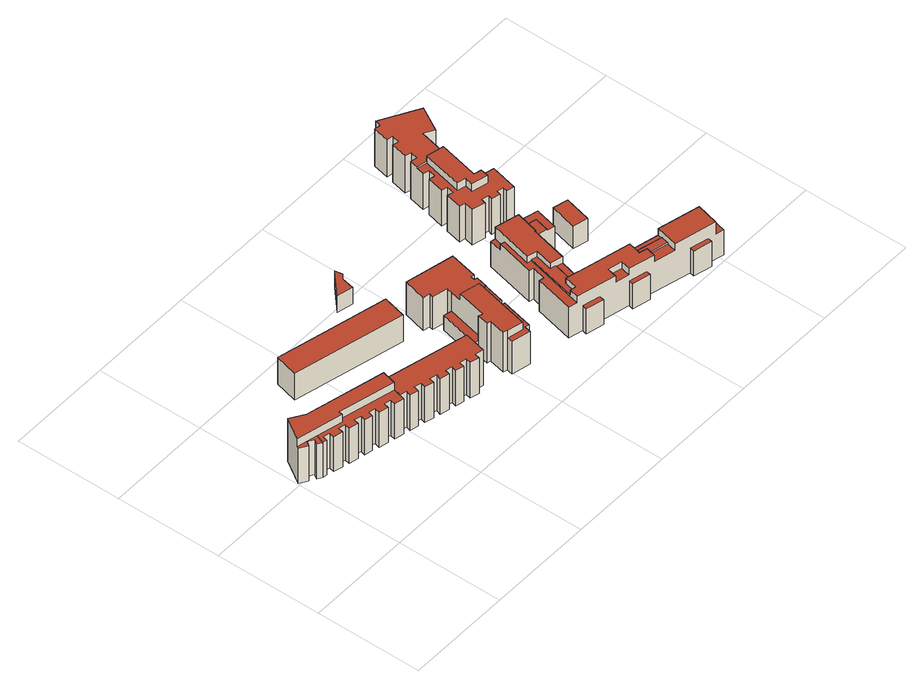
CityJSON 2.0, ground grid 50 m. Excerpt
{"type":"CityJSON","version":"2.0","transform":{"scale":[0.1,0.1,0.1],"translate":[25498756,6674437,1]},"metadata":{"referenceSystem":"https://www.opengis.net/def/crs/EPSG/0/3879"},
"CityObjects":{
"building1":{"type":"Building","attributes":{"BuildingHeightNN":"25.0","CODE":"2018-110","GroundLevel":"1.8","HighestRoof":"25.0","I_KEROSAL":"0.0","I_KERRLKM":"0.0","KG_KRAKENN":"0","LowestRoof":"20.8","RATU":"61454","Rakennuksen_tila":"voimassa","RoofNames":"flat","TILA":"2","TILA_KOODI":"0","TYYPPI":"1","VTJ_PRT":"1017733421","roofType":"1000","measuredHeight":23.1},"address":[{"country":"Finland","locality":"Helsinki"}],"geometry":[{"type":"Solid","lod":"2","boundaries":[[[[0,1,2,3,4]],[[5,1,0,6]],[[7,8,9,10]],[[11,12,13,14]],[[15,11,14,16]],[[17,15,16,18]],[[19,17,18,20]],[[21,19,20,22]],[[23,24,25,26,27,28,29,30,31,32,33,34,35,36,37,38,39,40,41,42,43,6,0,44,45]],[[46,47,48,49,50,51,52,53,54,55,56,57,58,59,60,61,62,63,64,65,66,4,3,67,68,69,70]],[[2,1,5,8,7,71,72]],[[15,17,19,21,73,74,12,11]],[[53,52,75,76]],[[54,53,76,77]],[[55,54,77,78]],[[56,55,78,79]],[[57,56,79,80]],[[58,57,80,81]],[[59,58,81,82]],[[60,59,82,83]],[[61,60,83,84]],[[62,61,84,85]],[[63,62,85,86]],[[64,63,86,87]],[[65,64,87,88]],[[66,65,88,89]],[[69,68,73,21]],[[2,72,67,3]],[[37,36,90,91]],[[38,37,91,92]],[[39,38,92,93]],[[40,39,93,94]],[[41,40,94,95]],[[42,41,95,96]],[[43,42,96,97]],[[44,0,4,66]],[[70,69,21,22,98]],[[46,70,98,99]],[[47,46,99,100]],[[48,47,100,101]],[[49,48,101,102]],[[50,49,102,103]],[[51,50,103,104]],[[52,51,104,75]],[[9,97,96,95,94,93,92,91,90,105,106,107,108,109,110,111,112,113,114,115,116,117,118,89,88,87,86,85,84,83,82,81,80,79,78,77,76,75,104,103,102,101,100,99,98,22,20,18,16,14,13,10]],[[45,44,66,89,118]],[[23,45,118,117]],[[24,23,117,116]],[[25,24,116,115]],[[26,25,115,114]],[[27,26,114,113]],[[28,27,113,112]],[[29,28,112,111]],[[30,29,111,110]],[[31,30,110,109]],[[32,31,109,108]],[[33,32,108,107]],[[34,33,107,106]],[[35,34,106,105]],[[36,35,105,90]],[[13,12,74,71,7,10]],[[9,8,5,6,43,97]],[[71,74,73,68,67,72]]]],"semantics":{"surfaces":[{"type":"WallSurface"},{"type":"RoofSurface","Area":"477.8","RoofOrientation":"-1.0","RoofPitch":"90.0","ZMax":"19.3","ZMaxASL":"21.2","ZMin":"19.3","ZMinASL":"21.2"},{"type":"RoofSurface","Area":"182.9","RoofOrientation":"-1.0","RoofPitch":"90.0","ZMax":"19.1","ZMaxASL":"20.9","ZMin":"19.1","ZMinASL":"20.9"},{"type":"RoofSurface","Area":"366.2","RoofOrientation":"-1.0","RoofPitch":"90.0","ZMax":"23.1","ZMaxASL":"25.0","ZMin":"23.1","ZMinASL":"25.0"},{"type":"RoofSurface","Area":"19.4","RoofOrientation":"-1.0","RoofPitch":"90.0","ZMax":"19.0","ZMaxASL":"20.8","ZMin":"19.0","ZMinASL":"20.8"},{"type":"GroundSurface"}],"values":[[0,0,0,0,0,0,0,0,1,2,3,4,0,0,0,0,0,0,0,0,0,0,0,0,0,0,0,0,0,0,0,0,0,0,0,0,0,0,0,0,0,0,0,0,5,0,0,0,0,0,0,0,0,0,0,0,0,0,0,0,0,0,0]]}}]},
"building2":{"type":"Building","attributes":{"BuildingHeightNN":"17.0","CODE":"2018-110","GroundLevel":"2.6","HighestRoof":"17.2","I_KEROSAL":"0.0","I_KERRLKM":"0.0","KG_KRAKENN":"0","LowestRoof":"17.2","RATU":"62547","Rakennuksen_tila":"voimassa","RoofNames":"flat","TILA":"2","TILA_KOODI":"0","TYYPPI":"1","VTJ_PRT":"1032851589","roofType":"1000","measuredHeight":14.6},"address":[{"country":"Finland","locality":"Helsinki"}],"geometry":[{"type":"Solid","lod":"2","boundaries":[[[[119,120,121,122]],[[123,119,122,124]],[[125,123,124,126]],[[120,125,126,121]],[[126,124,122,121]],[[123,125,120,119]]]],"semantics":{"surfaces":[{"type":"WallSurface"},{"type":"GroundSurface"},{"type":"RoofSurface","Area":"585.0","RoofOrientation":"-1.0","RoofPitch":"90.0","ZMax":"14.6","ZMaxASL":"17.2","ZMin":"14.6","ZMinASL":"17.2"}],"values":[[0,0,0,0,1,2]]}}]},
"building3":{"type":"Building","attributes":{"BREC_BuildingHeightNN":"16.51","BREC_RoofNames":"flat","CODE":"210","GroundLevel":"7.51","HighestRoof":"16.51","LowestRoof":"16.51","REPAIRED":"no","roofType":"1000","measuredHeight":9},"address":[{"country":"Finland","locality":"Helsinki"},{"country":"Finland","locality":"Helsinki"}],"geometry":[{"type":"Solid","lod":"2","boundaries":[[[[127,128,129,130]],[[130,129,131,132]],[[133,134,128,127]],[[135,136,134,133]],[[128,134,136,131,129]],[[132,131,136,135]],[[135,133,127,130,132]]]],"semantics":{"surfaces":[{"type":"WallSurface"},{"type":"GroundSurface"},{"type":"RoofSurface","Area":"45.49","RoofOrientation":"-1.0","RoofPitch":"90.0","ZMax":"9.0","ZMaxASL":"16.51","ZMin":"9.0","ZMinASL":"16.51"}],"values":[[0,0,0,0,1,0,2]]}}]},
"building4":{"type":"Building","attributes":{"BuildingHeightNN":"24.0","CODE":"2018-111","C_KAYTTARK":"039","GroundLevel":"2.7","HighestRoof":"24.3","I_KEROSAL":"2818.0","I_KERRLKM":"5.0","KG_KRAKENN":"5083778","LowestRoof":"10.7","RATU":"61453","Rakennuksen_tila":"voimassa","RoofNames":"flat","TILA":"2","TILA_KOODI":"0","TYYPPI":"1","VTJ_PRT":"1017733410","function":"039","roofType":"1000","measuredHeight":21.6,"storeysAboveGround":5},"address":[{"country":"Finland","locality":"Helsinki"}],"geometry":[{"type":"Solid","lod":"2","boundaries":[[[[137,138,139,140,141,142]],[[143,144,145,146,147,148]],[[149,150,148,147,151]],[[152,153,154,155,156]],[[157,158,159,160,161,162]],[[163,164,165,166,167,168,157,162,169,170,152,156,171,149,151,172,173,174,175,176,177,178,179,180,137,142]],[[181,158,157,168]],[[182,181,168,167]],[[183,182,167,166]],[[184,183,166,165]],[[185,184,165,164]],[[186,185,164,163]],[[141,186,163,142]],[[187,153,152,170]],[[188,189,178,177]],[[190,188,177,176]],[[191,190,176,175]],[[182,183,184,185,186,141,140,192,193,159,158,181]],[[194,161,160,195,196,145,144,154,153,187]],[[150,197,155,143,148]],[[198,199,147,146,200,139,138,201,202,189,188,190,191,203]],[[194,187,170,169]],[[161,194,169,162]],[[195,160,159,193]],[[200,196,195,193,192]],[[145,196,200,146]],[[154,144,143,155]],[[155,197,171,156]],[[197,150,149,171]],[[203,191,175,174]],[[198,203,174,173]],[[199,198,173,172]],[[147,199,172,151]],[[139,200,192,140]],[[201,138,137,180]],[[202,201,180,179]],[[189,202,179,178]]]],"semantics":{"surfaces":[{"type":"WallSurface"},{"type":"GroundSurface"},{"type":"RoofSurface","Area":"118.0","RoofOrientation":"-1.0","RoofPitch":"90.0","ZMax":"17.7","ZMaxASL":"20.4","ZMin":"17.7","ZMinASL":"20.4"},{"type":"RoofSurface","Area":"266.5","RoofOrientation":"-1.0","RoofPitch":"90.0","ZMax":"21.6","ZMaxASL":"24.3","ZMin":"21.6","ZMinASL":"24.3"},{"type":"RoofSurface","Area":"75.7","RoofOrientation":"-1.0","RoofPitch":"90.0","ZMax":"7.9","ZMaxASL":"10.7","ZMin":"7.9","ZMinASL":"10.7"},{"type":"RoofSurface","Area":"396.2","RoofOrientation":"-1.0","RoofPitch":"90.0","ZMax":"17.9","ZMaxASL":"20.6","ZMin":"17.9","ZMinASL":"20.6"}],"values":[[0,0,0,0,0,1,0,0,0,0,0,0,0,0,0,0,0,2,3,4,5,0,0,0,0,0,0,0,0,0,0,0,0,0,0,0,0]]}}]},
"building5":{"type":"Building","attributes":{"BREC_BuildingHeightNN":"23.55","BREC_RoofNames":"flat","CODE":"111","C_KAYTTARK":"039","GroundLevel":"3.37","HighestRoof":"23.55","KG_KRAKENN":"5081946","Katuosoite":"Junonkatu 8","Kayttotarkoitus":"Asuinrakennus","Kerroksia":"6.0","Kerrosala":"6105.0","Kokonaisala":"7867","LowestRoof":"23.55","REPAIRED":"no","Rakennuksen_tila":"voimassa","Rakennusaine":"Betoni tai kevytbetoni","Rakennustunnus__RATU_":"61127","Rakennustunnus__VTJ-PRT_":"1021450321","TILA_KOODI":"2","Tilavuus":"25806","Valmistunut":"2014-12-19","roofType":"1000","measuredHeight":20.18},"address":[{"country":"Finland","locality":"Helsinki"},{"country":"Finland","locality":"Helsinki"}],"geometry":[{"type":"Solid","lod":"2","boundaries":[[[[204,205,206,207]],[[208,209,210,211]],[[212,213,214,215]],[[216,217,218,219]],[[220,221,222,223]],[[208,205,204,209]],[[224,225,226,227]],[[228,229,230,231]],[[232,233,234,235,236,237]],[[238,239,240,241]],[[234,242,243,235]],[[244,245,239,246]],[[247,248,249,250]],[[251,252,226,225]],[[253,254,255,218,217,256]],[[257,258,259,260]],[[261,262,263,264]],[[244,246,228,231,265,266]],[[220,223,267,268]],[[269,270,271,272]],[[248,273,274,249]],[[275,276,277,278,279,280]],[[281,266,265,282,283,251,225,224,284,285]],[[222,221,286,287]],[[288,247,250,289]],[[213,212,290,291]],[[292,216,219,293,294,295]],[[296,297,298,299]],[[300,301,302,303]],[[242,280,279,243]],[[215,214,304,305]],[[306,261,264,307]],[[305,290,212,215]],[[223,222,287,267]],[[209,204,207,210]],[[239,245,308,309,240]],[[300,303,310,311,312,313]],[[314,315,306,307,316,317]],[[310,278,277,311]],[[298,254,253,299]],[[283,282,230,229,238,241,318,319]],[[255,293,219,218]],[[295,294,237,236,302,301]],[[320,321,313,312,276,275,281,285]],[[251,283,319,252]],[[248,247,288,308,245,244,266,281,275,280,242,234,233,273]],[[300,313,321,314,317,292,295,301]],[[256,217,216,292,317,316,269,272]],[[258,297,296,259]],[[271,270,263,262,315,314,321,320]],[[224,227,322,284]],[[238,229,228,246,239]],[[279,278,310,303,302,236,235,243]],[[261,306,315,262]],[[214,213,291,286,221,220,268,206,205,208,211,322,227,226,252,319,318,309,308,288,289,274,273,233,232,257,260,304]],[[241,240,309,318]],[[294,293,255,254,298,297,258,257,232,237]],[[312,311,277,276]],[[250,249,274,289]],[[263,270,269,316,307,264]],[[282,265,231,230]],[[304,260,259,296,299,253,256,272,271,320,285,284,322,211,210,207,206,268,267,287,286,291,290,305]]]],"semantics":{"surfaces":[{"type":"WallSurface"},{"type":"RoofSurface","Area":"18.66","RoofOrientation":"-1.0","RoofPitch":"90.0","ZMax":"13.63","ZMaxASL":"17.0","ZMin":"13.63","ZMinASL":"17.0"},{"type":"RoofSurface","Area":"214.74","RoofOrientation":"-1.0","RoofPitch":"90.0","ZMax":"20.19","ZMaxASL":"23.56","ZMin":"20.19","ZMinASL":"23.56"},{"type":"RoofSurface","Area":"52.0","RoofOrientation":"-1.0","RoofPitch":"90.0","ZMax":"17.2","ZMaxASL":"20.57","ZMin":"17.2","ZMinASL":"20.57"},{"type":"RoofSurface","Area":"47.8","RoofOrientation":"-1.0","RoofPitch":"90.0","ZMax":"16.64","ZMaxASL":"20.02","ZMin":"16.64","ZMinASL":"20.02"},{"type":"GroundSurface"}],"values":[[0,0,1,1,1,1,1,0,0,0,0,0,0,0,0,0,0,0,0,0,0,0,0,0,0,0,0,0,0,0,0,0,0,0,0,0,0,0,0,0,0,0,0,0,2,2,2,0,0,0,0,3,3,3,0,4,4,4,4,4,4,5]]}}]},
"building6":{"type":"Building","attributes":{"BuildingHeightNN":"16.0","CODE":"2018-111","C_KAYTTARK":"011","GroundLevel":"3.7","HighestRoof":"15.9","I_KEROSAL":"191.0","I_KERRLKM":"3.0","KG_KRAKENN":"5095131","LowestRoof":"15.9","RATU":"63322","Rakennuksen_tila":"rakenteilla","RoofNames":"flat","TILA":"2","TILA_KOODI":"0","TYYPPI":"1","VTJ_PRT":"103520366M","function":"011","roofType":"1000","measuredHeight":12.2,"storeysAboveGround":3},"address":[{"country":"Finland","locality":"Helsinki"}],"geometry":[{"type":"Solid","lod":"2","boundaries":[[[[323,324,325,326]],[[327,323,326,328]],[[329,327,328,330]],[[324,329,330,325]],[[330,328,326,325]],[[327,329,324,323]]]],"semantics":{"surfaces":[{"type":"WallSurface"},{"type":"GroundSurface"},{"type":"RoofSurface","Area":"90.7","RoofOrientation":"-1.0","RoofPitch":"90.0","ZMax":"12.2","ZMaxASL":"15.9","ZMin":"12.2","ZMinASL":"15.9"}],"values":[[0,0,0,0,1,2]]}}]},
"building7":{"type":"Building","attributes":{"BREC_BuildingHeightNN":"22.45","BREC_RoofNames":"flat","CODE":"110","GroundLevel":"2.61","HighestRoof":"22.45","KG_KRAKENN":"0","Kayttotarkoitus":"Ei käyttömerkintää kartalla","Kerroksia":"0.0","Kerrosala":"0.0","LowestRoof":"22.45","REPAIRED":"no","Rakennuksen_tila":"voimassa","Rakennustunnus__RATU_":"0","TILA_KOODI":"2","roofType":"1000","measuredHeight":19.83},"address":[{"country":"Finland","locality":"Helsinki"},{"country":"Finland","locality":"Helsinki"}],"geometry":[{"type":"Solid","lod":"2","boundaries":[[[[331,332,333,334]],[[335,336,337,332,331,338,339,340,341,342,343,344,345,346,347,348,349]],[[350,351,352,353]],[[354,355,356,357,358,359,360,361,362]],[[339,338,363,364]],[[344,343,365,366]],[[367,368,351,350]],[[369,370,371,372]],[[340,339,364,373]],[[374,375,376,348,347,377]],[[338,331,334,363]],[[378,353,352,379]],[[380,381,382,383]],[[384,385,386,387]],[[346,345,388,389]],[[342,341,390,391]],[[392,336,335,359,358,393]],[[394,395,396,397]],[[358,357,398,399]],[[341,340,373,390]],[[393,358,399,400,401]],[[345,344,366,388]],[[353,378,370,369,385,384,402,403,395,394,404,405,406,407,408,400,399,398,409,410,411,412,413,414,376,375,381,380,367,350]],[[343,342,391,365]],[[401,415,416,417,418,419,397,396,420,421,387,386,372,371,379,352,351,368,383,382,374,377,389,388,366,365,391,390,373,364,363,334,333,422,392,393]],[[385,369,372,386]],[[347,346,389,377]],[[356,355,410,409]],[[405,404,419,418]],[[355,354,411,410]],[[395,403,420,396]],[[406,405,418,417]],[[402,384,387,421]],[[408,407,416,415]],[[404,394,397,419]],[[354,362,412,411]],[[403,402,421,420]],[[361,360,349,414,413]],[[400,408,415,401]],[[407,406,417,416]],[[360,359,335,349]],[[349,348,376,414]],[[378,379,371,370]],[[357,356,409,398]],[[362,361,413,412]],[[367,380,383,368]],[[332,337,422,333]],[[381,375,374,382]],[[337,336,392,422]]]],"semantics":{"surfaces":[{"type":"WallSurface"},{"type":"RoofSurface","Area":"437.24","RoofOrientation":"-1.0","RoofPitch":"90.0","ZMax":"20.26","ZMaxASL":"22.87","ZMin":"20.26","ZMinASL":"22.87"},{"type":"RoofSurface","Area":"185.92","RoofOrientation":"-1.0","RoofPitch":"90.0","ZMax":"23.34","ZMaxASL":"25.95","ZMin":"23.34","ZMinASL":"25.95"},{"type":"RoofSurface","Area":"307.2","RoofOrientation":"-1.0","RoofPitch":"90.0","ZMax":"19.28","ZMaxASL":"21.89","ZMin":"19.28","ZMinASL":"21.89"},{"type":"GroundSurface"}],"values":[[0,1,0,2,0,0,0,0,0,0,0,0,0,0,0,0,0,0,0,0,0,0,3,0,4,0,0,0,0,0,0,0,0,0,0,0,0,0,0,0,0,0,0,0,0,0,0,0,0]]}}]}
},
"vertices":[
[492,426,202],[492,426,240],[231,489,240],[231,489,199],[492,426,199],[508,492,240],[508,492,202],[78,622,240],[144,579,240],[144,579,8],[78,622,8],[44,489,198],[7,513,198],[7,513,8],[44,489,8],[58,510,198],[58,510,8],[85,492,198],[85,492,8],[72,472,198],[72,472,8],[92,459,198],[92,459,8],[508,358,202],[545,349,202],[551,373,202],[582,365,202],[576,342,202],[619,331,202],[624,355,202],[656,348,202],[650,324,202],[693,314,202],[698,337,202],[730,330,202],[724,306,202],[761,297,202],[766,321,202],[798,314,202],[792,290,202],[834,279,202],[840,303,202],[878,294,202],[902,396,202],[483,389,202],[514,382,202],[118,477,199],[149,470,199],[144,446,199],[186,436,199],[192,459,199],[223,452,199],[217,428,199],[260,418,199],[266,442,199],[297,434,199],[291,410,199],[328,402,199],[334,425,199],[365,418,199],[359,394,199],[402,384,199],[408,408,199],[439,400,199],[433,376,199],[477,366,199],[483,389,199],[227,471,199],[109,500,199],[92,459,199],[112,454,199],[13,523,240],[227,471,240],[109,500,198],[13,523,198],[217,428,8],[260,418,8],[266,442,8],[297,434,8],[291,410,8],[328,402,8],[334,425,8],[365,418,8],[359,394,8],[402,384,8],[408,408,8],[439,400,8],[433,376,8],[477,366,8],[483,389,8],[761,297,8],[766,321,8],[798,314,8],[792,290,8],[834,279,8],[840,303,8],[878,294,8],[902,396,8],[112,454,8],[118,477,8],[149,470,8],[144,446,8],[186,436,8],[192,459,8],[223,452,8],[724,306,8],[730,330,8],[698,337,8],[693,314,8],[650,324,8],[656,348,8],[624,355,8],[619,331,8],[576,342,8],[582,365,8],[551,373,8],[545,349,8],[508,358,8],[514,382,8],
[863,683,162],[349,807,162],[349,807,16],[863,683,16],[889,791,162],[889,791,16],[375,914,162],[375,914,16],
[895,1012,155],[895,1012,65],[890,1046,65],[890,1046,155],[788,952,65],[788,952,155],[875,994,155],[875,994,65],[862,935,155],[862,935,65],
[1176,566,17],[1176,566,196],[1164,511,196],[1164,511,194],[1142,417,194],[1142,417,17],[1006,402,97],[1006,402,233],[1037,540,233],[1037,540,196],[1049,592,196],[1049,592,97],[1011,601,17],[1011,601,97],[1049,592,17],[976,355,17],[976,355,233],[987,407,233],[987,407,97],[987,407,17],[991,242,17],[991,242,194],[997,268,194],[997,268,233],[997,271,233],[997,271,17],[1124,421,17],[1120,402,17],[1138,398,17],[1104,247,17],[1085,252,17],[1078,222,17],[978,276,17],[995,351,17],[968,412,17],[1055,619,17],[986,634,17],[990,654,17],[959,661,17],[985,767,17],[1210,716,17],[1181,586,17],[1165,589,17],[1161,570,17],[1078,222,194],[1085,252,194],[1104,247,194],[1138,398,194],[1120,402,194],[1124,421,194],[995,351,233],[1210,716,196],[1181,586,196],[985,767,196],[959,661,196],[1129,519,194],[1068,252,194],[978,276,233],[1068,252,233],[1129,519,233],[968,412,97],[986,634,196],[1055,619,196],[1129,519,196],[1161,570,196],[1165,589,196],[990,654,196],
[1848,30,160],[1853,52,160],[1853,52,24],[1848,30,24],[1939,31,160],[1933,9,160],[1933,9,24],[1939,31,24],[1420,133,160],[1425,155,160],[1344,175,160],[1339,153,160],[1415,670,160],[1393,675,160],[1380,618,160],[1401,613,160],[1647,102,160],[1564,122,160],[1559,100,160],[1641,80,160],[2038,118,160],[2001,127,160],[1975,22,160],[2013,13,160],[1667,184,196],[1802,151,196],[1802,151,190],[1667,184,190],[1318,181,191],[1318,181,226],[1329,226,226],[1329,226,197],[1387,467,197],[1387,467,191],[1793,115,196],[1694,138,196],[1694,138,190],[1793,115,190],[1355,220,226],[1355,220,197],[1658,147,226],[1694,138,226],[1658,147,196],[1575,167,226],[1510,183,226],[1510,183,191],[1575,167,191],[2001,127,226],[1975,22,226],[1336,437,24],[1336,437,191],[1380,618,191],[1393,675,24],[1277,191,191],[1321,375,191],[1321,375,24],[1277,191,24],[1571,592,196],[1554,524,196],[1554,524,191],[1571,592,191],[1672,206,190],[1672,206,226],[1641,80,24],[1647,102,24],[1615,621,191],[1590,515,191],[1590,515,24],[1615,621,24],[1499,137,226],[1499,137,191],[1429,266,226],[1429,266,191],[1397,273,191],[1397,273,197],[1369,280,197],[1369,280,226],[1429,265,226],[1807,174,190],[1807,174,226],[2038,118,24],[1429,265,24],[1564,122,24],[1559,100,24],[1564,122,226],[1564,122,191],[1420,133,24],[1425,155,24],[1415,670,225],[1401,613,191],[1367,471,191],[1367,471,225],[1343,369,24],[1343,369,191],[1358,432,191],[1358,432,24],[1393,379,225],[1413,460,225],[1413,460,197],[1393,379,197],[1344,175,24],[1339,153,24],[1516,606,196],[1516,606,191],[1683,93,226],[1683,93,190],[1421,373,197],[1421,373,191],[1453,365,191],[1453,365,225],[1499,537,225],[1499,537,196],[1525,643,191],[1525,643,225],[1782,69,190],[1782,69,226],[1495,538,24],[1495,538,225],[2013,13,24],
[1737,469,149],[1669,486,149],[1669,486,27],[1737,469,27],[1768,595,149],[1768,595,27],[1700,612,149],[1700,612,27],
[1579,1403,219],[1752,1304,219],[1752,1304,16],[1579,1403,16],[1613,1091,219],[1641,1218,219],[1688,1191,219],[1572,1373,219],[1544,1379,219],[1527,1303,219],[1555,1297,219],[1547,1262,219],[1519,1268,219],[1502,1192,219],[1530,1185,219],[1522,1151,219],[1494,1157,219],[1486,1119,219],[1533,1109,219],[1452,968,209],[1452,968,16],[1479,962,16],[1479,962,209],[1523,875,249],[1597,857,249],[1605,895,249],[1571,904,249],[1573,914,249],[1613,1091,249],[1533,1109,249],[1491,923,249],[1531,913,249],[1572,1373,16],[1544,1379,16],[1519,1268,16],[1502,1192,16],[1469,1046,209],[1469,1046,16],[1427,859,209],[1444,935,209],[1444,935,16],[1427,859,16],[1527,1303,16],[1477,1081,16],[1477,1081,209],[1486,1119,209],[1494,1157,16],[1472,928,209],[1472,928,16],[1497,1040,209],[1505,1075,209],[1505,1075,16],[1497,1040,16],[1445,811,209],[1455,853,209],[1455,853,16],[1445,811,16],[1530,1185,16],[1522,1151,16],[1555,1297,16],[1547,1262,16],[1641,1218,16],[1573,914,16],[1539,788,209],[1544,809,209],[1544,809,16],[1539,788,16],[1571,904,209],[1573,914,209],[1674,889,209],[1674,889,16],[1506,796,209],[1511,817,209],[1579,779,209],[1584,799,209],[1614,792,209],[1609,771,209],[1645,763,209],[1605,895,209],[1597,857,209],[1523,875,209],[1531,913,209],[1491,923,209],[1533,1109,209],[1645,763,16],[1609,771,16],[1614,792,16],[1584,799,16],[1579,779,16],[1511,817,16],[1506,796,16],[1688,1191,16]
]}
